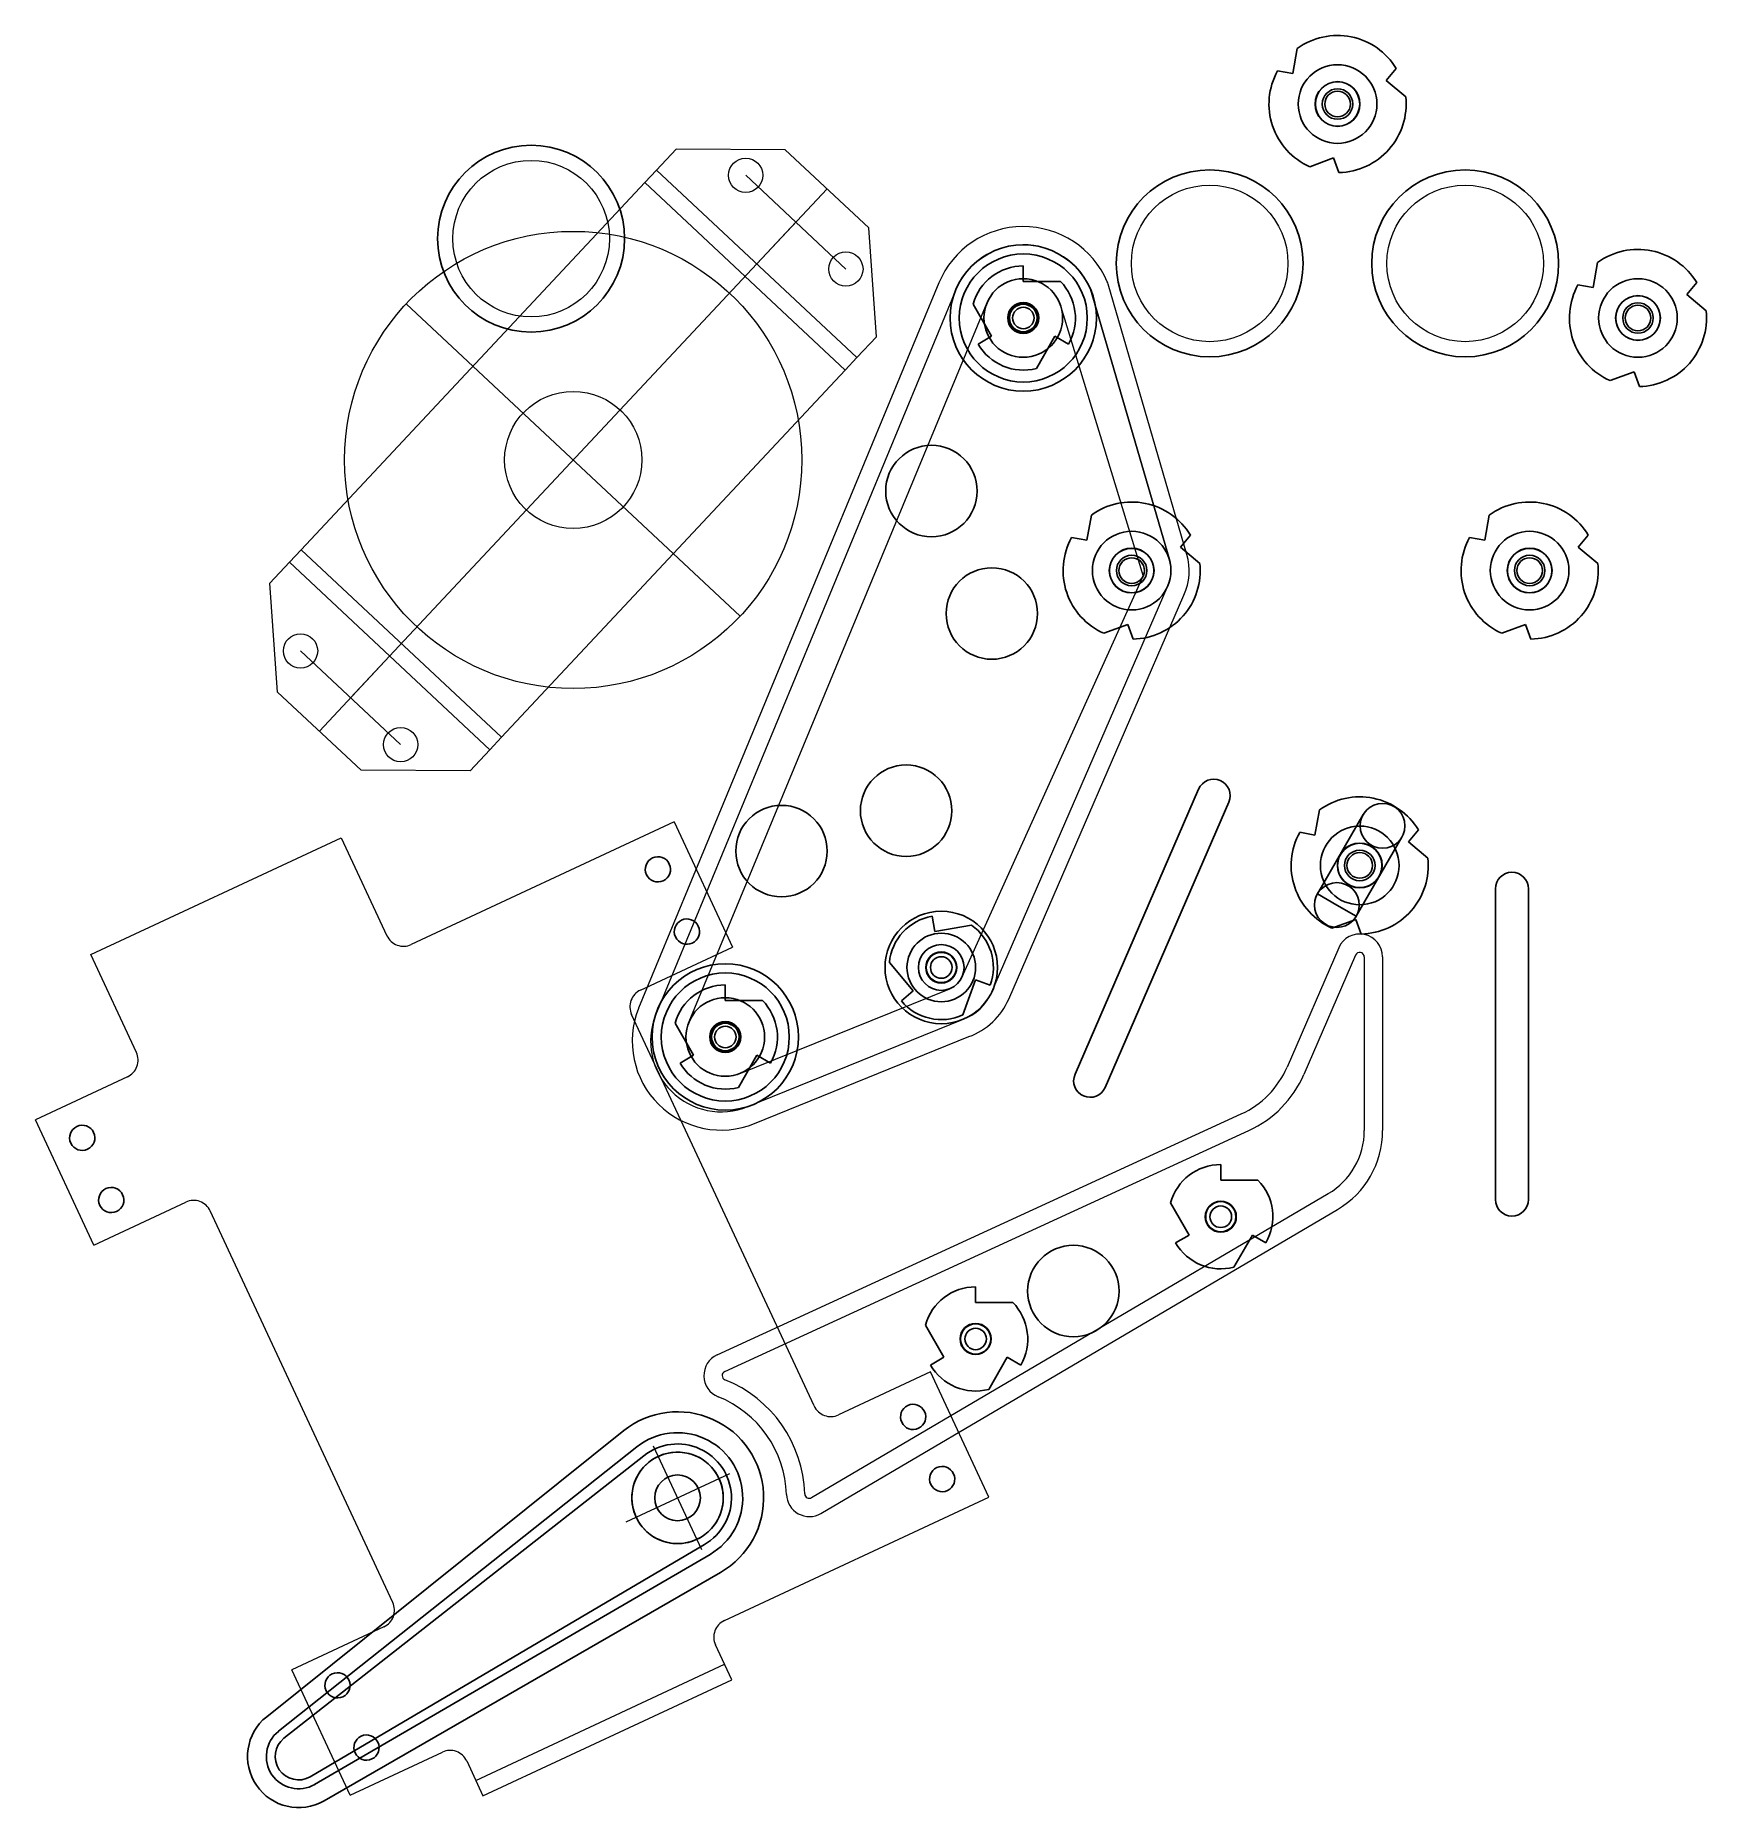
# Model space of a CAD drawing. Extents: x 9.18 to 18.31, y 5.47 to 15.16.
import ezdxf

# ---------------------------------------------------------------- set-up
doc = ezdxf.new("R2010")
doc.units = 0
doc.header["$LTSCALE"] = 5
doc.header["$MEASUREMENT"] = 0
doc.layers.get('0').update_dxf_attribs({"color": 42})
for name, color, linetype in [('3_250BIT_500TAB', 5, 'Continuous'), ('6_125BIT_500DEP', 5, 'Continuous'), ('X_DROPS', 4, 'Continuous'), ('X_ROLLOVER', 4, 'Continuous'), ('X_SMPOSTS', 4, 'Continuous'), ('Z0_CUT250', 4, 'Continuous'), ('Z0_CUT500', 4, 'Continuous'), ('Z_TATTOOMYSTIQUE', 37, 'Continuous')]:
    doc.layers.add(name, color=color, linetype=linetype)
doc.layers.add('UNASSIGNED', color=7, linetype='Continuous', lineweight=0)

msp = doc.modelspace()

# ---------------------------------------------------------------- linework, layer by layer
at = {"color": 47, "linetype": 'Continuous', "lineweight": 5}
for p, q in [((14.2087, 13.7691), (12.5668, 9.8039)), ((14.9458, 13.7737), (15.3772, 12.2951)), ((14.3796, 13.6983), (12.75, 9.7669)), ((14.7758, 13.7007), (15.2339, 12.2046)), ((14.2423, 10.0106), (15.2339, 12.2046)), ((14.4068, 9.9317), (15.3647, 12.1418)), ((13.0145, 9.4799), (14.1764, 9.9488)), ((13.0711, 9.3038), (14.2451, 9.7797))]:
    msp.add_line(p, q, dxfattribs=at)
at = {"color": 30, "linetype": 'Continuous', "lineweight": 25}
for centre, radius in [((16.2967, 14.7859), 0.215), ((16.2967, 14.7859), 0.07), ((17.9396, 13.6159), 0.215), ((17.9396, 13.6159), 0.07), ((15.1708, 12.2348), 0.215), ((17.3471, 12.2348), 0.215), ((15.1708, 12.2348), 0.07), ((17.3471, 12.2348), 0.07), ((16.418, 10.6226), 0.215), ((16.418, 10.6226), 0.07)]:
    msp.add_circle(centre, radius, dxfattribs=at)
at = {"color": 47, "linetype": 'Continuous', "lineweight": 25}
for centre, radius in [((14.5782, 13.6159), 0.4), ((14.5782, 13.6159), 0.215), ((14.1296, 10.0647), 0.3075), ((14.1296, 10.0647), 0.125), ((12.9486, 9.6846), 0.4), ((12.9486, 9.6846), 0.215)]:
    msp.add_circle(centre, radius, dxfattribs=at)
at = {"layer": '3_250BIT_500TAB', "color": 5, "linetype": 'Continuous', "lineweight": 25}
for centre in [(14.0759, 12.6698), (14.4062, 12), (13.9374, 10.9219), (13.2559, 10.701), (14.8519, 8.2956), (12.6874, 7.1647)]:
    msp.add_circle(centre, 0.25, dxfattribs=at)
at = {"layer": '6_125BIT_500DEP', "color": 5, "linetype": 'Continuous', "lineweight": 25}
for p, q in [((15.537, 11.0403), (14.861, 9.4805)), ((15.7022, 10.9687), (15.0262, 9.4089)), ((16.1869, 10.4674), (16.4369, 10.9004)), ((16.3991, 10.3449), (16.6491, 10.7779)), ((16.293, 10.4061), (16.1869, 10.4674)), ((17.1604, 10.4956), (17.1604, 8.7956)), ((17.3404, 10.4956), (17.3404, 8.7956)), ((16.293, 10.4061), (16.3991, 10.3449))]:
    msp.add_line(p, q, dxfattribs=at)
for centre, radius in [((16.2967, 14.7859), 0.1225), ((14.5782, 13.6159), 0.0825), ((17.9396, 13.6159), 0.1225), ((15.1708, 12.2348), 0.1225), ((17.3471, 12.2348), 0.1225), ((16.543, 10.8392), 0.1225), ((16.418, 10.6226), 0.1225), ((16.293, 10.4061), 0.1225), ((14.1296, 10.0647), 0.0825), ((12.9486, 9.6846), 0.0825), ((15.6581, 8.7018), 0.0825), ((14.3175, 8.0335), 0.0825)]:
    msp.add_circle(centre, radius, dxfattribs=at)
for centre, start, end in [((15.6196, 11.0045), -23.43048, 156.56952), ((17.2504, 10.4956), 0, 180), ((14.9436, 9.4447), 156.56952, -23.43048), ((17.2504, 8.7956), 180, 0)]:
    msp.add_arc(centre, 0.09, start, end, dxfattribs=at)
at = {"layer": 'UNASSIGNED', "color": 4, "linetype": 'Continuous', "lineweight": 25}
for p, q in [((16.052, 14.9521), (16.0762, 15.0892)), ((15.9683, 14.9669), (16.052, 14.9521)), ((16.6177, 14.9798), (16.563, 14.9146)), ((16.563, 14.9146), (16.6696, 14.8252)), ((16.2751, 14.4908), (16.1443, 14.4432)), ((16.3041, 14.4109), (16.2751, 14.4908)), ((14.5782, 13.9009), (14.5782, 13.8159)), ((17.6949, 13.7822), (17.7191, 13.9192)), ((14.5782, 13.8159), (14.7813, 13.8159)), ((17.6112, 13.797), (17.6949, 13.7822)), ((18.2606, 13.8098), (18.206, 13.7447)), ((14.405, 13.5159), (14.3035, 13.6918)), ((18.206, 13.7447), (18.3126, 13.6553)), ((14.3314, 13.4734), (14.405, 13.5159)), ((14.7514, 13.5159), (14.6499, 13.3401)), ((14.825, 13.4734), (14.7514, 13.5159)), ((17.918, 13.3209), (17.7873, 13.2733)), ((17.9471, 13.241), (17.918, 13.3209)), ((14.9261, 12.4011), (14.9503, 12.5381)), ((17.1024, 12.4011), (17.1265, 12.5381)), ((14.8424, 12.4159), (14.9261, 12.4011)), ((15.4918, 12.4287), (15.4372, 12.3636)), ((17.0186, 12.4159), (17.1024, 12.4011)), ((17.668, 12.4287), (17.6134, 12.3636)), ((15.4372, 12.3636), (15.5437, 12.2742)), ((17.6134, 12.3636), (17.72, 12.2742)), ((15.1492, 11.9398), (15.0184, 11.8922)), ((15.1782, 11.8599), (15.1492, 11.9398)), ((17.3254, 11.9398), (17.1947, 11.8922)), ((17.3545, 11.8599), (17.3254, 11.9398)), ((16.1733, 10.7889), (16.1975, 10.9259)), ((16.0896, 10.8037), (16.1733, 10.7889)), ((16.739, 10.8165), (16.6844, 10.7514)), ((16.6844, 10.7514), (16.791, 10.662)), ((14.0801, 10.3453), (14.0949, 10.2616)), ((14.0949, 10.2616), (14.2948, 10.2969)), ((16.3964, 10.3276), (16.2656, 10.28)), ((16.4255, 10.2477), (16.3964, 10.3276)), ((13.9764, 9.9361), (13.8459, 10.0917)), ((14.3175, 9.9963), (14.2481, 9.8055)), ((14.3974, 9.9672), (14.3175, 9.9963)), ((12.9486, 9.9696), (12.9486, 9.8846)), ((12.9486, 9.8846), (13.1516, 9.8846)), ((13.9113, 9.8815), (13.9764, 9.9361)), ((12.7754, 9.5846), (12.6739, 9.7604)), ((12.7018, 9.5421), (12.7754, 9.5846)), ((13.1218, 9.5846), (13.0203, 9.4087)), ((13.1954, 9.5421), (13.1218, 9.5846)), ((15.6581, 8.9868), (15.6581, 8.9018)), ((15.6581, 8.9018), (15.8611, 8.9018)), ((15.4849, 8.6018), (15.3834, 8.7776)), ((15.4113, 8.5593), (15.4849, 8.6018)), ((15.8313, 8.6018), (15.7298, 8.426)), ((15.9049, 8.5593), (15.8313, 8.6018)), ((14.3175, 8.3185), (14.3175, 8.2335)), ((14.3175, 8.2335), (14.5206, 8.2335)), ((14.1443, 7.9335), (14.0428, 8.1093)), ((14.0707, 7.891), (14.1443, 7.9335)), ((14.4907, 7.9335), (14.3892, 7.7577)), ((14.5643, 7.891), (14.4907, 7.9335))]:
    msp.add_line(p, q, dxfattribs=at)
for centre, radius in [((16.2967, 14.7859), 0.1212), ((16.2967, 14.7859), 0.0835), ((14.5782, 13.6159), 0.085), ((14.5782, 13.6159), 0.059), ((17.9396, 13.6159), 0.1212), ((17.9396, 13.6159), 0.0835), ((15.1708, 12.2348), 0.1212), ((15.1708, 12.2348), 0.0835), ((17.3471, 12.2348), 0.1212), ((17.3471, 12.2348), 0.0835), ((16.418, 10.6226), 0.1212), ((16.418, 10.6226), 0.0835), ((14.1296, 10.0647), 0.085), ((14.1296, 10.0647), 0.059), ((12.9486, 9.6846), 0.085), ((12.9486, 9.6846), 0.059), ((15.6581, 8.7018), 0.085), ((15.6581, 8.7018), 0.059), ((14.3175, 8.0335), 0.085), ((14.3175, 8.0335), 0.059)]:
    msp.add_circle(centre, radius, dxfattribs=at)
for centre, radius, start, end in [((16.2967, 14.7859), 0.375, 31.13537, 126.02299), ((16.2967, 14.7859), 0.375, 151.13537, -113.97701), ((16.2967, 14.7859), 0.375, -88.86463, 6.02299), ((17.9396, 13.6159), 0.375, 31.13537, 126.02299), ((14.5782, 13.6159), 0.285, 90, 164.56793), ((14.5782, 13.6159), 0.285, -30, 44.56793), ((17.9396, 13.6159), 0.375, 151.13537, -113.97701), ((17.9396, 13.6159), 0.375, -88.86463, 6.02299), ((14.5782, 13.6159), 0.285, -150, -75.43207), ((15.1708, 12.2348), 0.375, 31.13537, 126.02299), ((17.3471, 12.2348), 0.375, 31.13537, 126.02299), ((15.1708, 12.2348), 0.375, 151.13537, -113.97701), ((17.3471, 12.2348), 0.375, 151.13537, -113.97701), ((15.1708, 12.2348), 0.375, -88.86463, 6.02299), ((17.3471, 12.2348), 0.375, -88.86463, 6.02299), ((16.418, 10.6226), 0.375, 31.13537, 126.02299), ((16.418, 10.6226), 0.375, 151.13537, -113.97701), ((16.418, 10.6226), 0.375, -88.86463, 6.02299), ((14.1296, 10.0647), 0.285, 100, 174.56793), ((14.1296, 10.0647), 0.285, -20, 54.56793), ((12.9486, 9.6846), 0.285, 90, 164.56793), ((12.9486, 9.6846), 0.285, -30, 44.56793), ((14.1296, 10.0647), 0.285, -140, -65.43207), ((12.9486, 9.6846), 0.285, -150, -75.43207), ((15.6581, 8.7018), 0.285, 90, 164.56793), ((15.6581, 8.7018), 0.285, -30, 44.56793), ((15.6581, 8.7018), 0.285, -150, -75.43207), ((14.3175, 8.0335), 0.285, 90, 164.56793), ((14.3175, 8.0335), 0.285, -30, 44.56793), ((14.3175, 8.0335), 0.285, -150, -75.43207)]:
    msp.add_arc(centre, radius, start, end, dxfattribs=at)
at = {"layer": 'X_DROPS', "color": 5, "linetype": 'Continuous', "lineweight": 5}
for centre in [(11.8867, 14.0497), (15.5974, 13.9145), (16.9945, 13.9145)]:
    msp.add_circle(centre, 0.4281, dxfattribs=at)
at = {"layer": 'X_ROLLOVER', "color": 27, "linetype": 'Continuous', "lineweight": 25}
for p, q in [((10.4405, 5.9682), (12.3931, 7.5321)), ((12.4646, 7.4428), (10.5047, 5.8881)), ((12.5032, 7.3947), (10.535, 5.8503)), ((12.8344, 6.9093), (10.6788, 5.6395)), ((12.8652, 6.8558), (10.7029, 5.5975)), ((10.7542, 5.5085), (12.9223, 6.7566))]:
    msp.add_line(p, q, dxfattribs=at)
for centre, radius in [((14.5782, 13.6159), 0.35), ((14.5782, 13.6159), 0.075), ((14.1296, 10.0647), 0.1875), ((12.9486, 9.6846), 0.35), ((12.9486, 9.6846), 0.075), ((12.6874, 7.1647), 0.125)]:
    msp.add_circle(centre, radius, dxfattribs=at)
for centre, radius, start, end in [((12.6874, 7.1647), 0.4708, -60.07295, 128.69296), ((12.6874, 7.1647), 0.3564, -60.07295, 128.69296), ((12.6874, 7.1647), 0.2947, -60.07295, 128.69296), ((10.615, 5.7504), 0.2791, 128.69296, -60.07295), ((10.615, 5.7504), 0.1764, 128.69296, -60.07295), ((10.615, 5.7504), 0.1279, 128.69296, -60.07295)]:
    msp.add_arc(centre, radius, start, end, dxfattribs=at)
at = {"layer": 'X_SMPOSTS', "color": 3, "linetype": 'Continuous', "lineweight": 25}
for centre in [(11.8867, 14.0497), (15.5974, 13.9145), (16.9945, 13.9145)]:
    msp.add_circle(centre, 0.5111, dxfattribs=at)
at = {"layer": 'Z0_CUT250', "color": 47, "linetype": 'Continuous', "lineweight": 5}
for p, q in [((14.2087, 13.7691), (12.5668, 9.8039)), ((15.3772, 12.2951), (14.9458, 13.7737)), ((14.4068, 9.9317), (15.3647, 12.1418)), ((13.0711, 9.3038), (14.2451, 9.7797))]:
    msp.add_line(p, q, dxfattribs=at)
at = {"layer": 'Z0_CUT250', "color": 6, "linetype": 'Continuous', "lineweight": 5}
for p, q in [((16.3951, 10.1326), (16.1122, 9.4798)), ((16.443, 10.1226), (16.443, 9.1727)), ((12.9458, 7.8564), (15.8121, 9.1732)), ((13.4207, 7.1659), (16.2459, 8.828))]:
    msp.add_line(p, q, dxfattribs=at)
at = {"layer": 'Z0_CUT250', "color": 47, "linetype": 'Continuous', "lineweight": 5}
for centre in [(14.5782, 13.6159), (12.9486, 9.6846)]:
    msp.add_circle(centre, 0.075, dxfattribs=at)
for centre, radius, start, end in [((14.5782, 13.6161), 0.3999, 23.20124, 157.50665), ((15.1708, 12.2348), 0.215, -25.63121, 16.26509), ((14.15, 10.043), 0.2799, -70.13512, -23.43048), ((12.926, 9.6618), 0.3863, 158.42052, -67.93438)]:
    msp.add_arc(centre, radius, start, end, dxfattribs=at)
at = {"layer": 'Z0_CUT250', "color": 6, "linetype": 'Continuous', "lineweight": 5}
for centre, radius, start, end in [((16.418, 10.1226), 0.025, 0, 156.56952), ((15.5617, 9.7184), 0.6, -65.32682, -23.43048), ((16.043, 9.1727), 0.4, -59.53039, 0), ((12.9562, 7.8337), 0.025, 114.67318, -111.88656), ((12.6874, 7.1647), 0.696, 1.80725, 68.11344), ((13.4081, 7.1874), 0.025, -178.19275, -59.53039)]:
    msp.add_arc(centre, radius, start, end, dxfattribs=at)
at = {"layer": 'Z0_CUT500', "color": 47, "linetype": 'Continuous', "lineweight": 5}
for p, q in [((14.1163, 13.8074), (12.4744, 9.8421)), ((15.4732, 12.3231), (15.0418, 13.8017)), ((14.4986, 9.8919), (15.4557, 12.1005)), ((16.3033, 10.1724), (16.0204, 9.5196)), ((16.543, 10.1226), (16.543, 9.1727)), ((13.1087, 9.2111), (14.281, 9.6864)), ((12.904, 7.9473), (15.7704, 9.264)), ((13.4714, 7.0797), (16.2966, 8.7418))]:
    msp.add_line(p, q, dxfattribs=at)
for centre, radius in [((15.6581, 8.7018), 0.0825), ((14.8519, 8.2956), 0.25), ((14.3175, 8.0335), 0.0825)]:
    msp.add_circle(centre, radius, dxfattribs=at)
for centre, radius, start, end in [((14.5782, 13.6161), 0.4999, 23.20124, 157.50665), ((14.9458, 13.7737), 0.1, 16.26509, 23.20124), ((15.1708, 12.2348), 0.315, -25.2486, 16.26509), ((16.418, 10.1226), 0.125, 0, 156.56952), ((14.15, 10.043), 0.3799, -69.82338, -23.43048), ((12.926, 9.6618), 0.4863, 158.42052, -67.93438), ((12.5668, 9.8039), 0.1, 157.50665, 158.42052), ((15.5617, 9.7184), 0.5, -65.32682, -23.43048), ((16.043, 9.1727), 0.5, -59.53039, 0), ((12.9562, 7.8337), 0.125, 114.67318, -111.88656), ((12.6874, 7.1647), 0.596, 1.80725, 68.11344), ((13.4081, 7.1874), 0.125, -178.19275, -59.53039)]:
    msp.add_arc(centre, radius, start, end, dxfattribs=at)
at = {"layer": 'Z_TATTOOMYSTIQUE', "color": 4, "linetype": 'Continuous', "lineweight": 5}
for p, q in [((12.573, 14.4245), (12.6798, 14.5385)), ((13.2768, 14.5361), (12.6798, 14.5385)), ((13.7331, 14.1089), (13.2768, 14.5361)), ((12.5089, 14.356), (10.6295, 12.3485)), ((12.573, 14.4245), (12.5089, 14.356)), ((13.6039, 13.3309), (12.5089, 14.356)), ((12.5089, 14.356), (13.6039, 13.3309)), ((13.668, 13.3993), (12.573, 14.4245)), ((13.6078, 13.8837), (13.0603, 14.3963)), ((13.1205, 13.9119), (13.5049, 14.3225)), ((13.3341, 14.14), (13.1205, 13.9119)), ((13.7748, 13.5134), (13.7331, 14.1089)), ((13.1205, 13.9119), (11.1129, 11.7675)), ((13.0292, 11.9854), (11.2042, 13.694)), ((13.668, 13.3993), (13.7748, 13.5134)), ((13.6039, 13.3309), (13.668, 13.3993)), ((11.7245, 11.3233), (13.6039, 13.3309)), ((10.5654, 12.2801), (10.6295, 12.3485)), ((10.6295, 12.3485), (11.7245, 11.3233)), ((10.6295, 12.3485), (11.7245, 11.3233)), ((10.4586, 12.166), (10.5654, 12.2801)), ((11.6604, 11.2549), (10.5654, 12.2801)), ((10.5003, 11.5704), (10.4586, 12.166)), ((11.1731, 11.2831), (10.6256, 11.7957)), ((11.1129, 11.7675), (10.7285, 11.3569)), ((11.1129, 11.7675), (10.8993, 11.5394)), ((10.9566, 11.1433), (10.5003, 11.5704)), ((11.5536, 11.1408), (11.6604, 11.2549)), ((11.7245, 11.3233), (11.6604, 11.2549)), ((11.5536, 11.1408), (10.9566, 11.1433)), ((12.6686, 10.8607), (11.2307, 10.1902)), ((12.6686, 10.8607), (12.988, 10.1758)), ((9.4783, 10.1351), (10.8481, 10.7739)), ((10.8481, 10.7739), (11.0977, 10.2386)), ((12.4845, 9.941), (12.988, 10.1758)), ((9.7279, 9.5999), (9.4783, 10.1351)), ((13.4344, 7.6671), (12.4361, 9.808)), ((9.6795, 9.4669), (9.176, 9.2321)), ((9.4954, 8.5472), (9.176, 9.2321)), ((9.4954, 8.5472), (9.9989, 8.7819)), ((11.1302, 6.5926), (10.1319, 8.7335)), ((14.0709, 7.8534), (13.5675, 7.6187)), ((14.3903, 7.1685), (14.0709, 7.8534)), ((12.8196, 6.8812), (12.5552, 7.4482)), ((12.9709, 7.2969), (12.4039, 7.0325)), ((12.9434, 6.4938), (14.3903, 7.1685)), ((11.0818, 6.4596), (10.5783, 6.2248)), ((12.9838, 6.1703), (12.895, 6.3608)), ((10.8977, 5.5399), (10.5783, 6.2248)), ((11.5837, 5.6201), (12.9445, 6.2546)), ((11.623, 5.5357), (12.9838, 6.1703)), ((10.8977, 5.5399), (11.4012, 5.7747)), ((11.5342, 5.7262), (11.623, 5.5357))]:
    msp.add_line(p, q, dxfattribs=at)
for centre, radius in [((13.0603, 14.3963), 0.0938), ((12.1167, 12.8397), 1.25), ((13.6078, 13.8837), 0.0938), ((12.1167, 12.8397), 0.375), ((10.6256, 11.7957), 0.0938), ((11.1731, 11.2831), 0.0938)]:
    msp.add_circle(centre, radius, dxfattribs=at)
at = {"layer": 'Z_TATTOOMYSTIQUE', "color": 4, "linetype": 'Continuous', "lineweight": 25}
for centre, major_axis in [((12.5799, 10.6012), (-0.0625, -0.0292)), ((13.9758, 7.6075), (-0.0625, -0.0292)), ((12.6874, 7.1647), (-0.2266, -0.1057)), ((14.1345, 7.2673), (-0.0625, -0.0292))]:
    msp.add_ellipse(centre, major_axis=major_axis, ratio=1, start_param=4.712389, end_param=10.995574, dxfattribs=at)
for centre in [(12.7385, 10.261), (9.4318, 9.1333), (9.5905, 8.7931), (10.8279, 6.1396), (10.9865, 5.7994)]:
    msp.add_ellipse(centre, major_axis=(-0.0292, 0.0625), ratio=1, dxfattribs=at)
at = {"layer": 'Z_TATTOOMYSTIQUE', "color": 4, "linetype": 'Continuous', "lineweight": 5}
for points in [[(11.0977, 10.2386), (11.1089, 10.2146), (11.1293, 10.196), (11.1542, 10.1869)], [(11.1542, 10.1869), (11.1792, 10.1778), (11.2067, 10.179), (11.2307, 10.1902)], [(12.4328, 9.8845), (12.4237, 9.8596), (12.4249, 9.8321), (12.4361, 9.808)], [(12.4845, 9.941), (12.4605, 9.9298), (12.4418, 9.9095), (12.4328, 9.8845)], [(9.7312, 9.5233), (9.7403, 9.5483), (9.7391, 9.5758), (9.7279, 9.5999)], [(9.6795, 9.4669), (9.7035, 9.4781), (9.7222, 9.4984), (9.7312, 9.5233)], [(10.0754, 8.7853), (10.0504, 8.7944), (10.0229, 8.7932), (9.9989, 8.7819)], [(10.1319, 8.7335), (10.1207, 8.7576), (10.1003, 8.7762), (10.0754, 8.7853)], [(13.4344, 7.6671), (13.4457, 7.643), (13.466, 7.6244), (13.4909, 7.6153)], [(13.4909, 7.6153), (13.5159, 7.6062), (13.5434, 7.6074), (13.5675, 7.6187)], [(11.1336, 6.5161), (11.1426, 6.541), (11.1414, 6.5685), (11.1302, 6.5926)], [(11.0818, 6.4596), (11.1059, 6.4708), (11.1245, 6.4911), (11.1336, 6.5161)], [(12.9434, 6.4938), (12.9193, 6.4826), (12.9007, 6.4623), (12.8916, 6.4373)], [(12.8916, 6.4373), (12.8825, 6.4124), (12.8837, 6.3848), (12.895, 6.3608)], [(11.4777, 5.778), (11.4528, 5.7871), (11.4252, 5.7859), (11.4012, 5.7747)], [(11.5342, 5.7262), (11.523, 5.7503), (11.5027, 5.7689), (11.4777, 5.778)]]:
    msp.add_open_spline(points, degree=3, dxfattribs=at)

doc.saveas('drawing.dxf')
